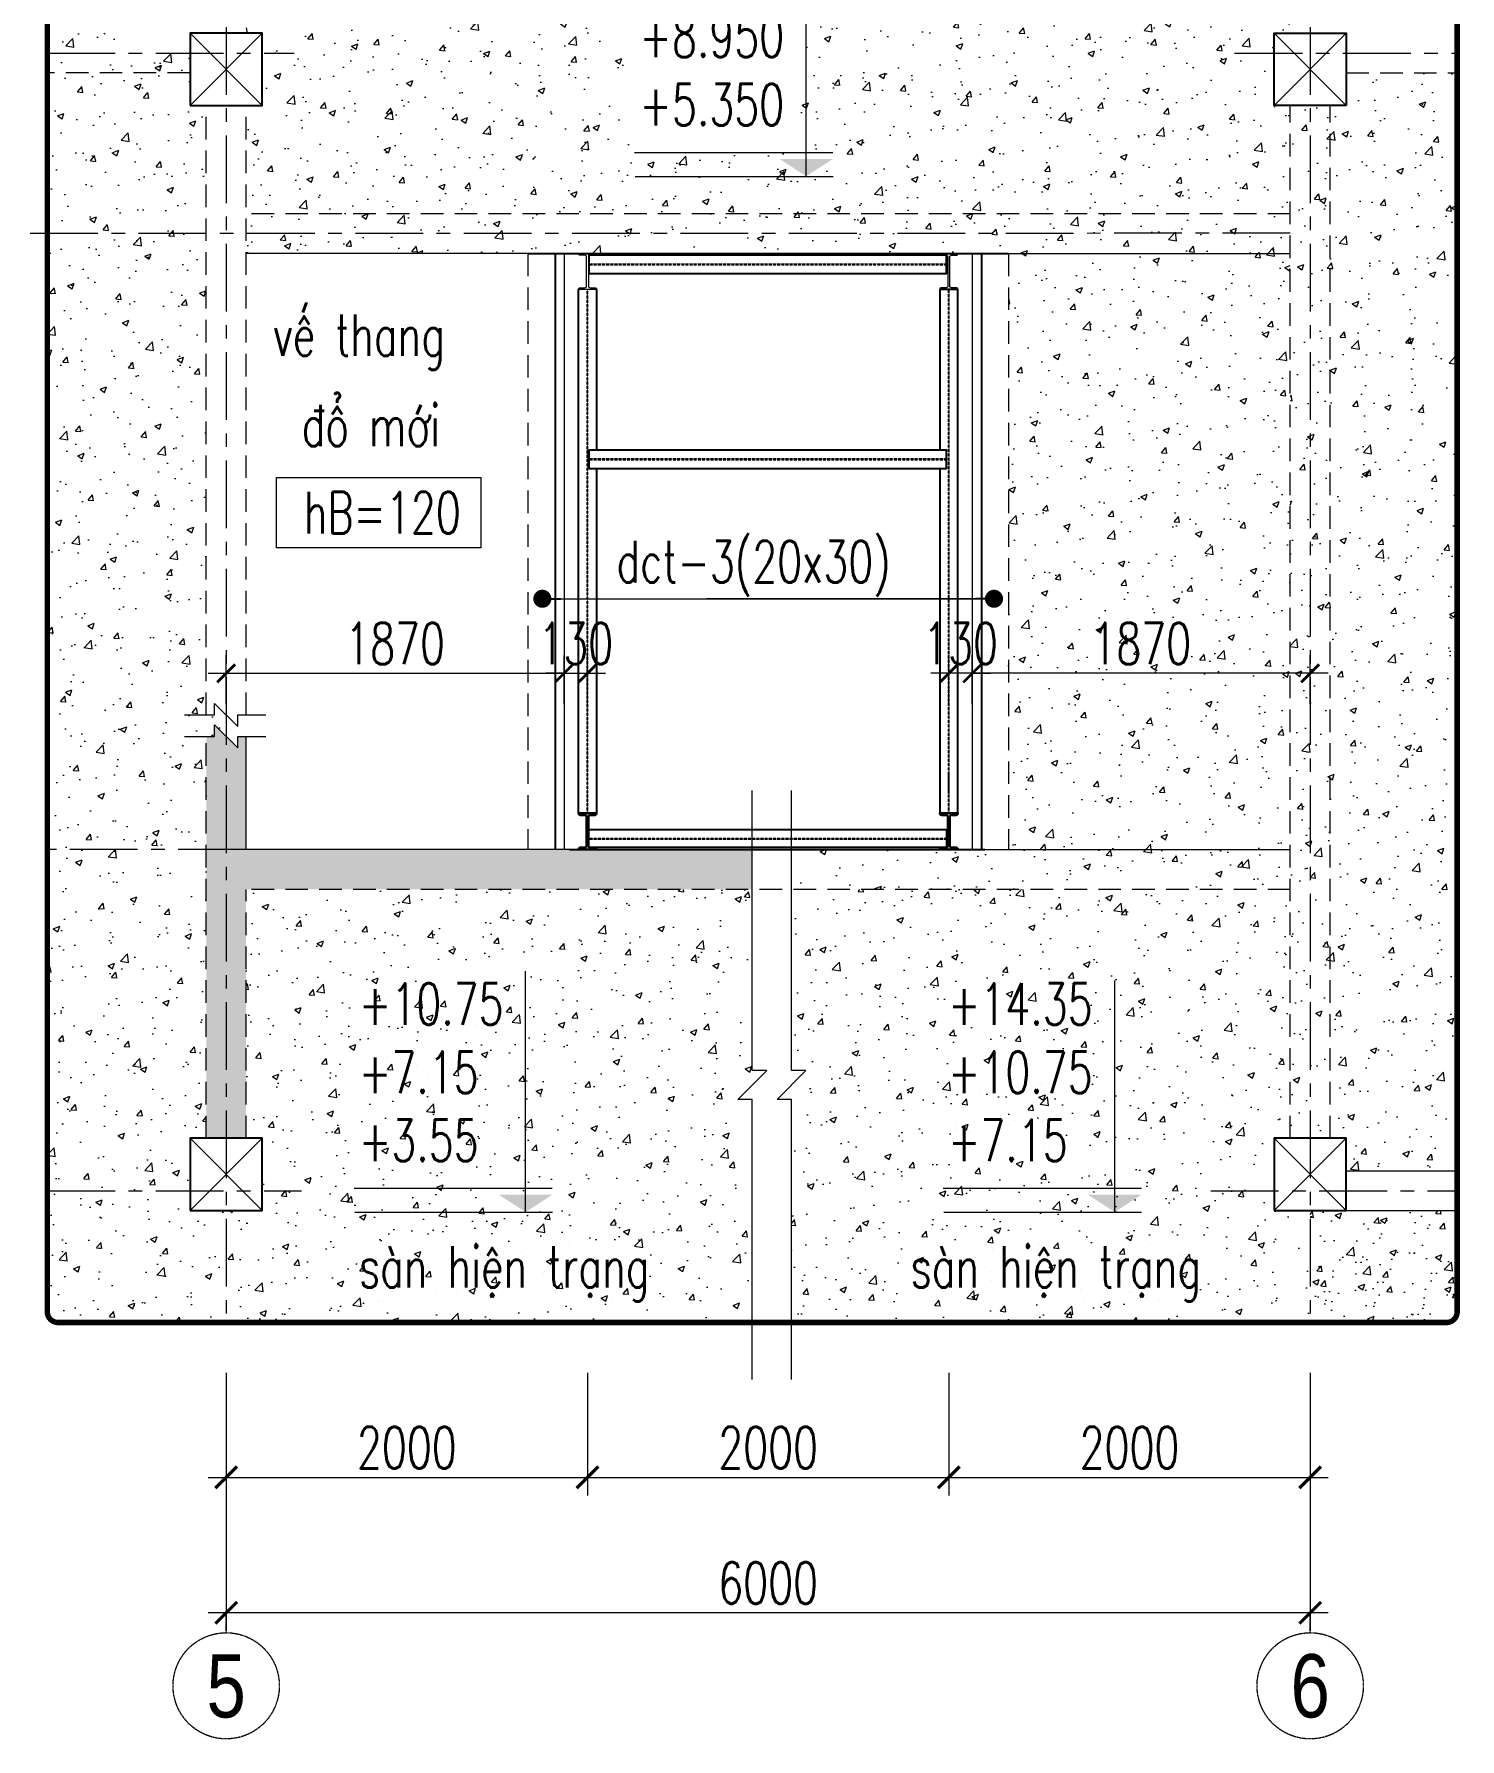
# Model space of a CAD drawing. Header units: millimetres. Extents: x 61738 to 439738, y 60858 to 151243.
# Drawn here: x 192049 to 199940, y 99400 to 108841 of the extents above; entities that cross this region are included whole.
import ezdxf
from ezdxf.enums import TextEntityAlignment as Align

# ---------------------------------------------------------------- set-up
doc = ezdxf.new("R2010")
doc.units = ezdxf.units.MM
for name, pattern in [('CENTER', [2, 1.25, -0.25, 0.25, -0.25]), ('HIDDEN', [0.375, 0.25, -0.125]), ('HIDDEN2', [0.1875, 0.125, -0.0625])]:
    doc.linetypes.add(name, pattern=pattern)
for name, color, linetype, lineweight in [('10-TEXT', 4, 'Continuous', 15), ('3-THAY', 7, 'Continuous', 18), ('5-DUT', 2, 'HIDDEN', 15), ('6-TRUC', 8, 'CENTER', 9), ('7-HATCH', 8, 'Continuous', 13), ('8-DIM', 8, 'Continuous', 15), ('9-SO HIEU', 8, 'Continuous', 15), ('DUONG KHUAT', 4, 'HIDDEN2', 15), ('Duong lien', 7, 'Continuous', 30), ('TEXT', 7, 'Continuous', 25), ('VL', 250, 'Continuous', 9)]:
    doc.layers.add(name, color=color, linetype=linetype, lineweight=lineweight)
for name, color, linetype in [('COT', 2, 'Continuous'), ('KICHTHUOC', 8, 'Continuous'), ('NETTHAY', 9, 'Continuous')]:
    doc.layers.add(name, color=color, linetype=linetype)
doc.styles.add('A3 - Text 2.3', font='Vnsimli.shx', dxfattribs={"width": 0.7, "height": 230})
doc.styles.add('A3 - Text 3.5', font='VnArialH.TTF', dxfattribs={"width": 0.8, "height": 350})
doc.styles.add('A3-Text 2.3', font='vnsimli.shx', dxfattribs={"width": 0.7, "height": 230, "bigfont": 'vn.shx'})
doc.dimstyles.new('A3-1-100', dxfattribs={"dimtxt": 200, "dimasz": 120, "dimexe": 100, "dimexo": 0, "dimgap": 50, "dimtad": 1, "dimdec": 0, "dimdsep": 49, "dimtxsty": 'A3-Text 2.3', "dimblk": 'ARCHTICK', "dimcen": 10, "dimdle": 100, "dimclrd": 8, "dimclre": 8, "dimclrt": 2, "dimadec": 0, "dimazin": 2, "dimtfac": 1, "dimtdec": 0, "dimtix": 1, "dimtmove": 1, "dimatfit": 3, "dimldrblk": 'DOT', "dimfxl": 1, "dimtolj": 1, "dimtzin": 0, "dimlwd": -1, "dimlwe": -1, "dimarcsym": 0})
pattern_1 = [(50, (-44905.26, 51080.63), (364.36934, -31.87817), [38.1, -419.1]), (355, (-44905.26, 51080.63), (-70.48684, 382.1137), [30.48, -335.28117]), (100.45144, (-44874.9, 51077.97), (293.8825, 350.2355), [32.38, -356.1805]), (46.1842, (-44905.26, 51182.23), (542.1581, -84.08466), [57.15, -628.65]), (96.63556, (-44860.1, 51175.2), (474.8083, 494.8522), [48.57, -534.2712]), (351.18415, (-44905.26, 51182.2), (474.8083, 494.8522), [45.7199, -502.9195]), (21, (-44854.46, 51156.83), (303.2288, -204.5304), [38.1, -419.1]), (326, (-44854.46, 51156.83), (123.60406, 368.37593), [30.48, -335.28]), (71.45144, (-44829.2, 51139.78), (426.83284, 163.84554), [32.38, -356.1799]), (37.5, (-44905.26, 51080.63), (6.177207, 169.11008), [0, -331.216, 0, -340.36, 0, -336.55]), (7.5, (-44905.26, 51080.63), (133.63933, 200.36115), [0, -194.056, 0, -323.596, 0, -128.27]), (327.5, (-45018.54, 51080.63), (271.18119, -11.45749), [0, -127, 0, -396.24, 0, -525.78]), (317.5, (-45069.34, 51080.63), (296.25836, 50.85298), [0, -165.1, 0, -263.144, 0, -373.38])]
pattern_2 = [(50, (-55813.63, 49804.15), (364.36934, -31.87817), [38.1, -419.1]), (355, (-55813.63, 49804.15), (-70.48684, 382.1137), [30.48, -335.28117]), (100.45144, (-55783.27, 49801.5), (293.8825, 350.2355), [32.38, -356.1805]), (46.1842, (-55813.63, 49905.75), (542.1581, -84.08466), [57.15, -628.65]), (96.63556, (-55768.45, 49898.74), (474.8083, 494.8522), [48.57, -534.2712]), (351.18415, (-55813.63, 49905.75), (474.8083, 494.8522), [45.7199, -502.9195]), (21, (-55762.83, 49880.35), (303.22878, -204.5304), [38.1, -419.1]), (326, (-55762.83, 49880.35), (123.60406, 368.37593), [30.48, -335.28]), (71.45144, (-55737.57, 49863.3), (426.83284, 163.84554), [32.38, -356.1799]), (37.5, (-55813.63, 49804.15), (6.177207, 169.11008), [0, -331.216, 0, -340.36, 0, -336.55]), (7.5, (-55813.63, 49804.15), (133.63933, 200.36115), [0, -194.056, 0, -323.596, 0, -128.27]), (327.5, (-55926.92, 49804.15), (271.18119, -11.45749), [0, -127, 0, -396.24, 0, -525.78]), (317.5, (-55977.72, 49804.15), (296.25836, 50.85298), [0, -165.1, 0, -263.144, 0, -373.38])]

# ---------------------------------------------------------------- blocks, each defined once
blk = doc.blocks.new('c400')
at = {"layer": 'COT'}
blk.add_lwpolyline([(-200, -200), (200, -200), (200, 200), (-200, 200)], close=True, dxfattribs=at)
at = {"layer": 'VL'}
for p, q in [((-200, 200), (200, -200)), ((-200, -200), (200, 200))]:
    blk.add_line(p, q, dxfattribs=at)
blk = doc.blocks.new('*U806')
at = {"layer": '10-TEXT'}
for p, q in [((17614.6, 449766.8), (17614.6, 451018.2)), ((16706.3, 449893.2), (17755.7, 449893.2)), ((16709.8, 449765.7), (17757.1, 449765.7))]:
    blk.add_line(p, q, dxfattribs=at)
at = {"layer": '10-TEXT', "color": 1}
blk.add_solid([(17755.8, 449858.1), (17614.6, 449766.8), (17473.3, 449858.1)], dxfattribs=at)
blk = doc.blocks.new('*U79')
at = {"layer": '10-TEXT'}
for p, q in [((17614.6, 449766.8), (17614.6, 451042.9)), ((16706.3, 449893.2), (17755.7, 449893.2)), ((16709.8, 449765.7), (17757.1, 449765.7))]:
    blk.add_line(p, q, dxfattribs=at)
at = {"layer": '10-TEXT', "color": 1}
blk.add_solid([(17755.8, 449858.1), (17614.6, 449766.8), (17473.3, 449858.1)], dxfattribs=at)
blk = doc.blocks.new('_ArchTick')
at = {"color": 0, "linetype": 'ByBlock', "const_width": 0.15}
blk.add_lwpolyline([(-0.5, -0.5), (0.5, 0.5)], dxfattribs=at)
blk = doc.blocks.new('*D812')
at = {"layer": '8-DIM', "color": 8, "ltscale": 100, "transparency": 16777216}
for p, q in [((193111.7, 101319.1), (193111.7, 99998.2)), ((199111.7, 101319.1), (199111.7, 99998.2))]:
    blk.add_line(p, q, dxfattribs=at)
at = {"layer": '8-DIM', "color": 8, "linetype": 'ByBlock', "ltscale": 100, "transparency": 16777216}
blk.add_line((199211.7, 100098.2), (193011.7, 100098.2), dxfattribs=at)
at = {"layer": 'Defpoints', "color": 0, "ltscale": 100, "transparency": 16777216}
for p in [(193111.7, 101319.1), (199111.7, 101319.1), (193111.7, 100098.2)]:
    blk.add_point(p, dxfattribs=at)
at = {"layer": '8-DIM', "color": 8, "ltscale": 100, "transparency": 16777216, "xscale": 120, "yscale": 120, "zscale": 120, "rotation": 180}
blk.add_blockref('_ArchTick', (193111.7, 100098.2), dxfattribs=at)
at = {"layer": '8-DIM', "color": 8, "ltscale": 100, "transparency": 16777216, "xscale": 120, "yscale": 120, "zscale": 120}
blk.add_blockref('_ArchTick', (199111.7, 100098.2), dxfattribs=at)
at = {"layer": '8-DIM', "color": 2, "ltscale": 100, "transparency": 16777216, "insert": (196111.7, 100263.2), "char_height": 230, "attachment_point": 5, "style": 'A3-Text 2.3'}
blk.add_mtext('\\A1;6000', dxfattribs=at)
blk = doc.blocks.new('_Dot')
at = {"color": 0, "linetype": 'ByBlock', "lineweight": -2}
blk.add_line((-0.5, 0), (-1, 0), dxfattribs=at)
at = {"color": 0, "linetype": 'ByBlock', "const_width": 0.5}
blk.add_lwpolyline([(-0.25, 0, 1), (0.25, 0, 1)], format="xyb", close=True, dxfattribs=at)
blk = doc.blocks.new('*D813')
at = {"layer": '8-DIM', "color": 8, "ltscale": 100, "transparency": 16777216}
for p, q in [((193111.7, 101427.4), (193111.7, 100748.2)), ((195111.7, 101427.4), (195111.7, 100748.2))]:
    blk.add_line(p, q, dxfattribs=at)
at = {"layer": '8-DIM', "color": 8, "linetype": 'ByBlock', "ltscale": 100, "transparency": 16777216}
blk.add_line((193011.7, 100848.2), (195211.7, 100848.2), dxfattribs=at)
at = {"layer": 'Defpoints', "color": 0, "ltscale": 100, "transparency": 16777216}
for p in [(193111.7, 101427.4), (195111.7, 101427.4), (195111.7, 100848.2)]:
    blk.add_point(p, dxfattribs=at)
at = {"layer": '8-DIM', "color": 8, "ltscale": 100, "transparency": 16777216, "xscale": 120, "yscale": 120, "zscale": 120, "rotation": 180}
blk.add_blockref('_ArchTick', (193111.7, 100848.2), dxfattribs=at)
at = {"layer": '8-DIM', "color": 8, "ltscale": 100, "transparency": 16777216, "xscale": 120, "yscale": 120, "zscale": 120}
blk.add_blockref('_ArchTick', (195111.7, 100848.2), dxfattribs=at)
at = {"layer": '8-DIM', "color": 2, "ltscale": 100, "transparency": 16777216, "insert": (194111.7, 101013.2), "char_height": 230, "attachment_point": 5, "style": 'A3-Text 2.3'}
blk.add_mtext('\\A1;2000', dxfattribs=at)
blk = doc.blocks.new('*D814')
at = {"layer": '8-DIM', "color": 8, "ltscale": 100, "transparency": 16777216}
for p, q in [((195111.7, 101427.4), (195111.7, 100748.2)), ((197111.6, 101427.4), (197111.6, 100748.2))]:
    blk.add_line(p, q, dxfattribs=at)
at = {"layer": '8-DIM', "color": 8, "linetype": 'ByBlock', "ltscale": 100, "transparency": 16777216}
blk.add_line((195011.7, 100848.2), (197211.6, 100848.2), dxfattribs=at)
at = {"layer": 'Defpoints', "color": 0, "ltscale": 100, "transparency": 16777216}
for p in [(195111.7, 101427.4), (197111.6, 101427.4), (197111.6, 100848.2)]:
    blk.add_point(p, dxfattribs=at)
at = {"layer": '8-DIM', "color": 8, "ltscale": 100, "transparency": 16777216, "xscale": 120, "yscale": 120, "zscale": 120, "rotation": 180}
blk.add_blockref('_ArchTick', (195111.7, 100848.2), dxfattribs=at)
at = {"layer": '8-DIM', "color": 8, "ltscale": 100, "transparency": 16777216, "xscale": 120, "yscale": 120, "zscale": 120}
blk.add_blockref('_ArchTick', (197111.6, 100848.2), dxfattribs=at)
at = {"layer": '8-DIM', "color": 2, "ltscale": 100, "transparency": 16777216, "insert": (196111.6, 101013.2), "char_height": 230, "attachment_point": 5, "style": 'A3-Text 2.3'}
blk.add_mtext('\\A1;2000', dxfattribs=at)
blk = doc.blocks.new('*D815')
at = {"layer": '8-DIM', "color": 8, "ltscale": 100, "transparency": 16777216}
for p, q in [((197111.6, 101427.4), (197111.6, 100748.2)), ((199111.7, 101427.4), (199111.7, 100748.2))]:
    blk.add_line(p, q, dxfattribs=at)
at = {"layer": '8-DIM', "color": 8, "linetype": 'ByBlock', "ltscale": 100, "transparency": 16777216}
blk.add_line((197011.6, 100848.2), (199211.7, 100848.2), dxfattribs=at)
at = {"layer": 'Defpoints', "color": 0, "ltscale": 100, "transparency": 16777216}
for p in [(197111.6, 101427.4), (199111.7, 101427.4), (199111.7, 100848.2)]:
    blk.add_point(p, dxfattribs=at)
at = {"layer": '8-DIM', "color": 8, "ltscale": 100, "transparency": 16777216, "xscale": 120, "yscale": 120, "zscale": 120, "rotation": 180}
blk.add_blockref('_ArchTick', (197111.6, 100848.2), dxfattribs=at)
at = {"layer": '8-DIM', "color": 8, "ltscale": 100, "transparency": 16777216, "xscale": 120, "yscale": 120, "zscale": 120}
blk.add_blockref('_ArchTick', (199111.7, 100848.2), dxfattribs=at)
at = {"layer": '8-DIM', "color": 2, "ltscale": 100, "transparency": 16777216, "insert": (198111.6, 101013.2), "char_height": 230, "attachment_point": 5, "style": 'A3-Text 2.3'}
blk.add_mtext('\\A1;2000', dxfattribs=at)
blk = doc.blocks.new('Truc X')
at = {"layer": '6-TRUC', "color": 2}
blk.add_line((0, 0), (0, 150), dxfattribs=at)
blk.add_circle((0, -400), 400, dxfattribs=at)
at = {"layer": '6-TRUC', "color": 2, "style": 'A3 - Text 3.5', "width": 0.8}
blk.add_attdef('1', text='', height=500, dxfattribs=at).set_placement((-13, -400), align=Align.MIDDLE_CENTER)
blk = doc.blocks.new('*U80')
at = {"layer": '10-TEXT'}
for p, q in [((17614.6, 449766.8), (17614.6, 450993.2)), ((16706.3, 449893.2), (17755.7, 449893.2)), ((16709.8, 449765.7), (17757.1, 449765.7))]:
    blk.add_line(p, q, dxfattribs=at)
at = {"layer": '10-TEXT', "color": 1}
blk.add_solid([(17755.8, 449858.1), (17614.6, 449766.8), (17473.3, 449858.1)], dxfattribs=at)
blk = doc.blocks.new('*D807')
at = {"layer": '8-DIM', "color": 8, "ltscale": 500, "transparency": 16777216}
for p, q in [((194981.7, 105129.6), (194981.7, 105401)), ((195111.7, 105129.6), (195111.7, 105401))]:
    blk.add_line(p, q, dxfattribs=at)
at = {"layer": '8-DIM', "color": 8, "linetype": 'ByBlock', "ltscale": 500, "transparency": 16777216}
for p, q in [((194981.7, 105301), (194881.7, 105301)), ((194981.7, 105301), (195111.7, 105301)), ((195111.7, 105301), (195211.7, 105301))]:
    blk.add_line(p, q, dxfattribs=at)
at = {"layer": 'Defpoints', "color": 0, "ltscale": 500, "transparency": 16777216}
for p in [(195111.7, 105301), (194981.7, 105129.6), (195111.7, 105129.6)]:
    blk.add_point(p, dxfattribs=at)
at = {"layer": '8-DIM', "color": 8, "ltscale": 500, "transparency": 16777216, "xscale": 100, "yscale": 100, "zscale": 100}
blk.add_blockref('_ArchTick', (194981.7, 105301), dxfattribs=at)
at = {"layer": '8-DIM', "color": 8, "ltscale": 500, "transparency": 16777216, "xscale": 100, "yscale": 100, "zscale": 100, "rotation": 180}
blk.add_blockref('_ArchTick', (195111.7, 105301), dxfattribs=at)
at = {"layer": '8-DIM', "color": 2, "ltscale": 500, "transparency": 16777216, "insert": (195046.7, 105466), "char_height": 230, "attachment_point": 5, "style": 'A3-Text 2.3'}
blk.add_mtext('\\A1;130', dxfattribs=at)
blk = doc.blocks.new('*D808')
at = {"layer": '8-DIM', "color": 8, "ltscale": 500, "transparency": 16777216}
for p, q in [((193111.7, 105129.6), (193111.7, 105401)), ((194981.7, 105140), (194981.7, 105401))]:
    blk.add_line(p, q, dxfattribs=at)
at = {"layer": '8-DIM', "color": 8, "linetype": 'ByBlock', "ltscale": 500, "transparency": 16777216}
blk.add_line((193011.7, 105301), (195081.7, 105301), dxfattribs=at)
at = {"layer": 'Defpoints', "color": 0, "ltscale": 500, "transparency": 16777216}
for p in [(194981.7, 105301), (193111.7, 105129.6), (194981.7, 105140)]:
    blk.add_point(p, dxfattribs=at)
at = {"layer": '8-DIM', "color": 8, "ltscale": 500, "transparency": 16777216, "xscale": 100, "yscale": 100, "zscale": 100, "rotation": 180}
blk.add_blockref('_ArchTick', (193111.7, 105301), dxfattribs=at)
at = {"layer": '8-DIM', "color": 8, "ltscale": 500, "transparency": 16777216, "xscale": 100, "yscale": 100, "zscale": 100}
blk.add_blockref('_ArchTick', (194981.7, 105301), dxfattribs=at)
at = {"layer": '8-DIM', "color": 2, "ltscale": 500, "transparency": 16777216, "insert": (194046.7, 105466), "char_height": 230, "attachment_point": 5, "style": 'A3-Text 2.3'}
blk.add_mtext('\\A1;1870', dxfattribs=at)
blk = doc.blocks.new('*D818')
at = {"layer": '8-DIM', "color": 8, "ltscale": 500, "transparency": 16777216}
for p, q in [((197111.6, 105129.6), (197111.6, 105401)), ((197241.6, 105129.6), (197241.6, 105401))]:
    blk.add_line(p, q, dxfattribs=at)
at = {"layer": '8-DIM', "color": 8, "linetype": 'ByBlock', "ltscale": 500, "transparency": 16777216}
for p, q in [((197111.6, 105301), (197011.6, 105301)), ((197241.6, 105301), (197111.6, 105301)), ((197241.6, 105301), (197341.6, 105301))]:
    blk.add_line(p, q, dxfattribs=at)
at = {"layer": 'Defpoints', "color": 0, "ltscale": 500, "transparency": 16777216}
for p in [(197111.6, 105301), (197111.6, 105129.6), (197241.6, 105129.6)]:
    blk.add_point(p, dxfattribs=at)
at = {"layer": '8-DIM', "color": 8, "ltscale": 500, "transparency": 16777216, "xscale": 100, "yscale": 100, "zscale": 100}
for p, rotation in [((197111.6, 105301), 0.0002643778664102327), ((197241.6, 105301), 180.0002643778664)]:
    blk.add_blockref('_ArchTick', p, dxfattribs=dict(at, rotation=rotation))
at = {"layer": '8-DIM', "color": 2, "ltscale": 500, "transparency": 16777216, "insert": (197176.6, 105466), "char_height": 230, "attachment_point": 5, "rotation": 0.00026, "style": 'A3-Text 2.3'}
blk.add_mtext('\\A1;130', dxfattribs=at)
blk = doc.blocks.new('*D819')
at = {"layer": '8-DIM', "color": 8, "ltscale": 500, "transparency": 16777216}
for p, q in [((197241.6, 105129.6), (197241.6, 105401)), ((199111.6, 105129.6), (199111.6, 105401))]:
    blk.add_line(p, q, dxfattribs=at)
at = {"layer": '8-DIM', "color": 8, "linetype": 'ByBlock', "ltscale": 500, "transparency": 16777216}
blk.add_line((199211.6, 105301), (197141.6, 105301), dxfattribs=at)
at = {"layer": 'Defpoints', "color": 0, "ltscale": 500, "transparency": 16777216}
for p in [(197241.6, 105301), (197241.6, 105129.6), (199111.6, 105129.6)]:
    blk.add_point(p, dxfattribs=at)
at = {"layer": '8-DIM', "color": 8, "ltscale": 500, "transparency": 16777216, "xscale": 100, "yscale": 100, "zscale": 100}
for p, rotation in [((197241.6, 105301), 180.0002643778664), ((199111.6, 105301), 0.0002643778663991014)]:
    blk.add_blockref('_ArchTick', p, dxfattribs=dict(at, rotation=rotation))
at = {"layer": '8-DIM', "color": 2, "ltscale": 500, "transparency": 16777216, "insert": (198176.6, 105466), "char_height": 230, "attachment_point": 5, "rotation": 0.00026, "style": 'A3-Text 2.3'}
blk.add_mtext('\\A1;1870', dxfattribs=at)

msp = doc.modelspace()

# ---------------------------------------------------------------- hatches: boundary and pattern name
at = {"layer": '7-HATCH', "ltscale": 500}
h = msp.add_hatch(dxfattribs=at)
h.set_pattern_fill('AR-CONC', color=256, scale=2)
h.set_pattern_definition(pattern_2)
h.paths.add_polyline_path([(199001.7, 109469.2), (198668.7, 109825.9), (197221.6, 109825.9), (197221.6, 109824.4), (197001.6, 109824.4), (195221.7, 109825.2), (195221.7, 109824.4), (195001.7, 109824.4), (193554.6, 109825.9), (193221.7, 109469.2), (193221.7, 108845.9), (193311.7, 108845.9), (193311.7, 108445.9), (193221.7, 108445.9), (193221.7, 107845.9), (195001.7, 107845.9), (195001.7, 107846), (195221.7, 107846), (197001.6, 107846), (197001.6, 107846), (197221.6, 107846), (199001.7, 107845.9), (199001.7, 108445.9), (198911.7, 108445.9), (198911.7, 108845.9), (199001.7, 108845.9)])
h.paths.add_polyline_path([(199001.7, 107625.9), (197441.7, 107625.9), (197441.7, 104325.9), (199001.7, 104325.9)])
h.paths.add_polyline_path([(195342.1, 108186.2), (196269.8, 108186.2), (196269.8, 109452.2), (195342.1, 109452.2)], flags=16)
h = msp.add_hatch(dxfattribs=at)
h.set_pattern_fill('AR-CONC', color=256, scale=2)
h.set_pattern_definition(pattern_2)
h.paths.add_polyline_path([(193221.7, 104103.9), (196023.3, 104103.9), (196023.3, 104325.9), (195011.6, 104325.9), (194781.7, 104325.9), (193221.7, 104325.9), (193221.7, 104951.8), (193175.7, 104951.8), (193175.7, 104887.8), (193047.7, 105015.8), (193047.7, 104951.8), (193001.7, 104951.8), (193001.7, 102725.9), (193221.7, 102725.9)])
h.paths.add_polyline_path([(193620.8, 105293.5), (194272.5, 105293.5), (194272.5, 105638.5), (193620.8, 105638.5)], flags=9)
h.paths.add_polyline_path([(194682.2, 105293.5), (195211.2, 105293.5), (195211.2, 105638.5), (194682.2, 105638.5)], flags=9)
h.paths.add_polyline_path([(197049.6, 103297.1), (197977.3, 103297.1), (197977.3, 103642.1), (197049.6, 103642.1)], flags=9)
h.paths.add_polyline_path([(197049.6, 102919.4), (197977.3, 102919.4), (197977.3, 103264.4), (197049.6, 103264.4)], flags=9)
h.paths.add_polyline_path([(197049.6, 102541.8), (197824, 102541.8), (197824, 102886.8), (197049.6, 102886.8)], flags=9)
h.paths.add_polyline_path([(193789, 103297.1), (194716.7, 103297.1), (194716.7, 103642.1), (193789, 103642.1)], flags=25)
h.paths.add_polyline_path([(193789, 102919.4), (194563.3, 102919.4), (194563.3, 103264.4), (193789, 103264.4)], flags=25)
h.paths.add_polyline_path([(195342.1, 109410.9), (196269.8, 109410.9), (196269.8, 109755.9), (195342.1, 109755.9)], flags=9)
h.paths.add_polyline_path([(195342.1, 109033.3), (196300.4, 109033.3), (196300.4, 109378.3), (195342.1, 109378.3)], flags=9)
h.paths.add_polyline_path([(195342.1, 108655.7), (196300.4, 108655.7), (196300.4, 109000.7), (195342.1, 109000.7)], flags=9)
h.paths.add_polyline_path([(196787.6, 101710.5), (199089.8, 101710.5), (199089.8, 102384), (196787.6, 102384)], flags=9)
h.paths.add_polyline_path([(193447.2, 105900), (194475.6, 105900), (194475.6, 106466.8), (193447.2, 106466.8)], flags=9)
h.paths.add_polyline_path([(193261.5, 106531.6), (194651.4, 106531.6), (194651.4, 107090.1), (193261.5, 107090.1)], flags=9)
h.paths.add_polyline_path([(193734.2, 101710.5), (196036.4, 101710.5), (196036.4, 102384), (193734.2, 102384)], flags=9)
h.paths.add_polyline_path([(193789, 102541.8), (194594, 102541.8), (194594, 102886.8), (193789, 102886.8)], flags=9)
h.paths.add_polyline_path([(195342.1, 108278.1), (196269.8, 108278.1), (196269.8, 108623.1), (195342.1, 108623.1)], flags=9)
at = {"layer": '7-HATCH', "ltscale": 100}
h = msp.add_hatch(dxfattribs=at)
h.set_pattern_fill('AR-CONC', color=256, scale=2)
h.set_pattern_definition(pattern_1)
h.paths.add_polyline_path([(192121.4, 108845.9), (192121.4, 108625.9), (192911.7, 108625.9), (192911.7, 108845.9)])
h = msp.add_hatch(dxfattribs=at)
h.set_pattern_fill('AR-CONC', color=256, scale=2)
h.set_pattern_definition(pattern_1)
h.paths.add_polyline_path([(195342.1, 108438), (196269.8, 108438), (196269.8, 108783), (195342.1, 108783)], flags=9)
edge = h.paths.add_edge_path()
edge.add_line((195151.7, 107616), (197071.6, 107616))
edge.add_arc((197071.6, 107626), 10, 180.41479, 270, ccw=False)
edge.add_line((197061.6, 107625.9), (195161.7, 107625.9))
edge.add_arc((195151.7, 107626), 10, 270, 359.58521, ccw=False)
at = {"layer": '7-HATCH', "ltscale": 300}
h = msp.add_hatch(dxfattribs=at)
h.set_pattern_fill('AR-CONC', color=256, scale=2)
h.set_pattern_definition([(50, (-95642.14, 40852.25), (364.36934, -31.87817), [38.1, -419.1]), (355, (-95642.14, 40852.25), (-70.48684, 382.1137), [30.48, -335.28117]), (100.45144, (-95611.78, 40849.6), (293.8825, 350.2355), [32.38, -356.1805]), (46.1842, (-95642.14, 40953.85), (542.1581, -84.08466), [57.15, -628.65]), (96.63556, (-95596.96, 40946.84), (474.8083, 494.85225), [48.57, -534.2712]), (351.18415, (-95642.14, 40953.85), (474.8083, 494.8522), [45.7199, -502.9195]), (21, (-95591.34, 40928.45), (303.22878, -204.5304), [38.1, -419.1]), (326, (-95591.34, 40928.45), (123.60406, 368.37593), [30.48, -335.28]), (71.45144, (-95566.08, 40911.4), (426.83284, 163.84554), [32.38, -356.17988]), (37.5, (-95642.14, 40852.25), (6.177207, 169.11008), [0, -331.216, 0, -340.36, 0, -336.55]), (7.5, (-95642.14, 40852.25), (133.63933, 200.36115), [0, -194.056, 0, -323.596, 0, -128.27]), (327.5, (-95755.43, 40852.25), (271.18119, -11.45749), [0, -127, 0, -396.24, 0, -525.78]), (317.5, (-95806.23, 40852.25), (296.25836, 50.85298), [0, -165.1, 0, -263.144, 0, -373.38])])
h.paths.add_polyline_path([(193001.7, 107736.2), (192121.4, 107736), (192121.4, 104325.9), (193001.7, 104325.9), (193001.7, 104951.8), (193047.7, 104951.8), (193047.7, 105015.8), (193111.7, 104951.8), (193111.7, 105070.5), (193047.7, 105134.5), (193047.7, 105070.5), (193001.7, 105070.5)])
h.paths.add_polyline_path([(193001.7, 108445.9), (192911.7, 108445.9), (192911.7, 108625.9), (192121.4, 108625.9), (192121.4, 107736), (193001.7, 107736.2)])
h.paths.add_polyline_path([(193001.7, 104325.9), (192121.4, 104325.9), (192121.4, 102435.9), (192911.7, 102435.9), (192911.7, 102725.9), (193001.7, 102725.9)])
h.paths.add_polyline_path([(193111.7, 102325.9), (192911.7, 102325.9), (192911.7, 102435.9), (192121.4, 102435.9), (192121.4, 101765.8, 0.414214), (192181.4, 101705.8), (193111.7, 101705.8)])
h.paths.add_polyline_path([(196023.3, 104103.9), (193221.7, 104103.9), (193221.7, 102725.9), (193311.7, 102725.9), (193311.7, 102325.9), (193111.7, 102325.9), (193111.7, 101705.8), (196023.3, 101705.8), (196023.3, 102940.9), (195943.3, 102940.9), (196103.3, 103100.9), (196023.3, 103100.9)])
h.paths.add_polyline_path([(193789, 103297.1), (194716.7, 103297.1), (194716.7, 103642.1), (193789, 103642.1)], flags=24)
h.paths.add_polyline_path([(193789, 102919.4), (194563.3, 102919.4), (194563.3, 103264.4), (193789, 103264.4)], flags=24)
h.paths.add_polyline_path([(193734.2, 101710.5), (196036.4, 101710.5), (196036.4, 102384), (193734.2, 102384)], flags=24)
h.paths.add_polyline_path([(193789, 102541.8), (194594, 102541.8), (194594, 102886.8), (193789, 102886.8)], flags=24)
at = {"layer": '7-HATCH', "ltscale": 100}
h = msp.add_hatch(dxfattribs=at)
h.set_pattern_fill('AR-CONC', color=256, scale=2)
h.set_pattern_definition(pattern_1)
h.paths.add_polyline_path([(199925.3, 108625.9), (199311.7, 108625.9), (199311.7, 108445.9), (199221.7, 108445.9), (199221.7, 102725.9), (199311.7, 102725.9), (199311.7, 102545.9), (199925.3, 102545.9)])
h.paths.add_polyline_path([(199311.7, 102325.9), (199111.7, 102325.9), (199111.7, 101705.8), (199865.3, 101705.8, 0.414214), (199925.3, 101765.8), (199925.3, 102325.9)])
h = msp.add_hatch(dxfattribs=at)
h.set_pattern_fill('AR-CONC', color=256, scale=2)
h.set_pattern_definition(pattern_1)
h.paths.add_polyline_path([(199221.7, 108445.9), (199001.7, 108445.9), (199001.7, 102725.9), (199221.7, 102725.9)])
at = {"layer": '7-HATCH', "ltscale": 500}
h = msp.add_hatch(dxfattribs=at)
h.set_pattern_fill('AR-CONC', color=256, scale=2)
h.set_pattern_definition(pattern_2)
h.paths.add_polyline_path([(199001.7, 107845.9), (193221.7, 107845.9), (193221.7, 107625.9), (194781.7, 107625.9), (197441.7, 107625.9), (199001.7, 107625.9)])
h = msp.add_hatch(dxfattribs=at)
h.set_pattern_fill('AR-CONC', color=256, scale=2)
h.set_pattern_definition(pattern_2)
h.paths.add_polyline_path([(199001.7, 104325.9), (197441.7, 104325.9), (197211.6, 104325.9), (196240.6, 104325.9), (196240.6, 104103.9), (199001.7, 104103.9)])
h = msp.add_hatch(dxfattribs=at)
h.set_pattern_fill('AR-CONC', color=256, scale=2)
h.set_pattern_definition([(50, (-149713.48, 49804.15), (364.36934, -31.87817), [38.1, -419.1]), (355, (-149713.5, 49804.15), (-70.48684, 382.1137), [30.48, -335.28117]), (100.45144, (-149683.12, 49801.5), (293.8825, 350.2355), [32.38, -356.1805]), (46.1842, (-149713.5, 49905.75), (542.1581, -84.08466), [57.15, -628.65]), (96.63556, (-149668.3, 49898.74), (474.8083, 494.85225), [48.57005, -534.2712]), (351.18415, (-149713.5, 49905.75), (474.8083, 494.85225), [45.7199, -502.9195]), (21, (-149662.68, 49880.35), (303.22878, -204.5304), [38.1, -419.1]), (326, (-149662.7, 49880.35), (123.60406, 368.37593), [30.48, -335.28]), (71.45144, (-149637.4, 49863.3), (426.83284, 163.84554), [32.38, -356.17988]), (37.5, (-149713.48, 49804.15), (6.177207, 169.11008), [0, -331.216, 0, -340.36, 0, -336.55]), (7.5, (-149713.48, 49804.15), (133.639325, 200.36115), [0, -194.056, 0, -323.596, 0, -128.27]), (327.5, (-149826.77, 49804.15), (271.18119, -11.45749), [0, -127, 0, -396.24, 0, -525.78]), (317.5, (-149877.57, 49804.15), (296.25836, 50.85298), [0, -165.1, 0, -263.144, 0, -373.38])])
h.paths.add_polyline_path([(199001.7, 104103.9), (196240.6, 104103.9), (196240.6, 103100.9), (196320.6, 103100.9), (196160.6, 102940.9), (196240.6, 102940.9), (196240.6, 101705.8), (199865.3, 101705.8, 0.414214), (199925.3, 101765.8), (199925.3, 102325.9), (199311.7, 102325.9), (198911.7, 102325.9), (198911.7, 102725.9), (199001.7, 102725.9)])
h.paths.add_polyline_path([(197049.6, 103297.1), (197977.3, 103297.1), (197977.3, 103642.1), (197049.6, 103642.1)], flags=24)
h.paths.add_polyline_path([(197049.6, 102919.4), (197977.3, 102919.4), (197977.3, 103264.4), (197049.6, 103264.4)], flags=24)
h.paths.add_polyline_path([(197049.6, 102541.8), (197824, 102541.8), (197824, 102886.8), (197049.6, 102886.8)], flags=24)
h.paths.add_polyline_path([(196787.6, 101710.5), (199089.8, 101710.5), (199089.8, 102384), (196787.6, 102384)], flags=24)

# ---------------------------------------------------------------- linework, layer by layer
for p, q in [((195119.2, 107516), (197098.7, 107516)), ((195061.7, 104525.9), (195061.7, 107426)), ((195161.7, 107426), (195161.7, 107383)), ((197061.7, 107426), (197061.7, 106535.9)), ((197161.7, 104525.9), (197161.7, 107426)), ((195161.7, 107317.8), (195161.7, 106535.9)), ((195119.2, 106435.9), (197098.7, 106435.9)), ((195161.7, 106435.9), (195161.7, 104525.9)), ((195161.7, 106435.9), (197061.7, 106435.9)), ((197061.7, 106435.9), (197061.7, 104636.4)), ((197061.7, 104751.6), (197061.7, 104525.9)), ((195161.7, 104569.5), (195161.7, 104525.9)), ((195119.2, 104435.9), (195211.7, 104435.9)), ((195119.2, 104435.9), (197098.7, 104435.9))]:
    msp.add_line(p, q)
at = {"layer": '10-TEXT'}
msp.add_lwpolyline([(193390.7, 106385.9), (194520.7, 106385.9), (194520.7, 105995.9), (193390.7, 105995.9)], close=True, dxfattribs=at)
at = {"layer": '3-THAY', "ltscale": 400}
msp.add_line((197291.6, 104325.9), (197291.6, 107625.9), dxfattribs=at)
at = {"layer": '3-THAY', "ltscale": 100}
msp.add_line((193221.7, 104325.9), (193221.7, 104951.8), dxfattribs=at)
at = {"layer": '3-THAY'}
for p, q in [((192911.7, 102325.9), (192911.7, 102545.9)), ((199311.7, 102545.9), (199925.3, 102545.9)), ((199311.7, 102325.9), (199925.3, 102325.9))]:
    msp.add_line(p, q, dxfattribs=at)
at = {"layer": '3-THAY', "ltscale": 100}
for points in [[(194781.7, 107625.9), (193221.7, 107625.9)], [(197441.7, 107625.9), (199001.7, 107625.9)], [(195011.6, 104325.9), (193221.7, 104325.9)], [(197291.6, 104325.9), (199001.7, 104325.9)]]:
    msp.add_lwpolyline(points, dxfattribs=at)
at = {"layer": '3-THAY', "ltscale": 400}
for points in [[(194981.7, 107625.9), (194981.7, 104325.9)], [(197241.6, 107625.9), (197241.6, 104325.9)]]:
    msp.add_lwpolyline(points, dxfattribs=at)
at = {"layer": '3-THAY'}
for points in [[(195061.7, 107626), (195161.7, 107626), (195161.7, 107626, -0.414214), (195151.7, 107616), (195126.7, 107616, 0.414214), (195116.7, 107606), (195116.7, 107446, 0.414214), (195126.7, 107436), (195151.7, 107436, -0.414214), (195161.7, 107426), (195161.7, 107426), (195061.7, 107426), (195061.7, 107426, -0.414214), (195071.7, 107436), (195096.7, 107436, 0.414214), (195106.7, 107446), (195106.7, 107606, 0.414214), (195096.7, 107616), (195071.7, 107616, -0.414214), (195061.7, 107626)], [(197161.6, 107626), (197061.6, 107626), (197061.6, 107626, 0.414214), (197071.6, 107616), (197096.6, 107616, -0.414214), (197106.6, 107606), (197106.6, 107446, -0.414214), (197096.6, 107436), (197071.6, 107436, 0.414214), (197061.6, 107426), (197061.6, 107426), (197161.6, 107426), (197161.6, 107426, 0.414214), (197151.6, 107436), (197126.6, 107436, -0.414214), (197116.6, 107446), (197116.6, 107606, -0.414214), (197126.6, 107616), (197151.6, 107616, 0.414214), (197161.6, 107626)], [(195061.7, 104325.9), (195161.7, 104325.9), (195161.7, 104325.9, 0.414214), (195151.7, 104335.9), (195126.7, 104335.9, -0.414214), (195116.7, 104345.9), (195116.7, 104505.9, -0.414214), (195126.7, 104515.9), (195151.7, 104515.9, 0.414214), (195161.7, 104525.9), (195161.7, 104525.9), (195061.7, 104525.9), (195061.7, 104525.9, 0.414214), (195071.7, 104515.9), (195096.7, 104515.9, -0.414214), (195106.7, 104505.9), (195106.7, 104345.9, -0.414214), (195096.7, 104335.9), (195071.7, 104335.9, 0.414214), (195061.7, 104325.9)], [(197161.6, 104325.9), (197061.6, 104325.9), (197061.6, 104325.9, -0.414214), (197071.6, 104335.9), (197096.6, 104335.9, 0.414214), (197106.6, 104345.9), (197106.6, 104505.9, 0.414214), (197096.6, 104515.9), (197071.6, 104515.9, -0.414214), (197061.6, 104525.9), (197061.6, 104525.9), (197161.6, 104525.9), (197161.6, 104525.9, -0.414214), (197151.6, 104515.9), (197126.6, 104515.9, 0.414214), (197116.6, 104505.9), (197116.6, 104345.9, 0.414214), (197126.6, 104335.9), (197151.6, 104335.9, -0.414214), (197161.6, 104325.9)]]:
    msp.add_lwpolyline(points, format="xyb", close=True, dxfattribs=at)
at = {"layer": '5-DUT', "ltscale": 500}
for p, q in [((192911.7, 108625.9), (192121.4, 108625.9)), ((193001.7, 105070.5), (193001.7, 108445.9)), ((193221.7, 105070.5), (193221.7, 108445.9)), ((199001.7, 102725.9), (199001.7, 108445.9)), ((199221.7, 102725.9), (199221.7, 108445.9)), ((193001.7, 102725.9), (193001.7, 104951.8)), ((193221.7, 102725.9), (193221.7, 104103.9))]:
    msp.add_line(p, q, dxfattribs=at)
at = {"layer": '5-DUT', "ltscale": 500, "const_width": 30}
msp.add_lwpolyline([(192181.4, 110679.9), (199865.3, 110679.9, -0.414214), (199925.3, 110619.9), (199925.3, 101765.8, -0.414214), (199865.3, 101705.8), (192181.4, 101705.8, -0.414214), (192121.4, 101765.8), (192121.4, 110619.9, -0.414214)], format="xyb", close=True, dxfattribs=at)
at = {"layer": '5-DUT', "ltscale": 500}
for points in [[(199311.7, 108625.9), (199925.3, 108625.9)], [(199001.7, 107845.9), (193221.7, 107845.9)], [(194781.7, 107625.9), (194781.7, 104325.9)], [(197441.6, 107625.9), (197441.6, 104325.9)], [(199001.7, 104103.9), (193221.7, 104103.9)]]:
    msp.add_lwpolyline(points, dxfattribs=at)
at = {"layer": '6-TRUC', "ltscale": 300}
for p, q in [((193111.7, 110679.9), (193111.7, 101705.8)), ((199111.7, 110679.9), (199111.7, 101705.8)), ((192121.4, 108735.9), (193488.3, 108735.9)), ((198693.3, 108735.9), (199925.3, 108735.9)), ((192121.4, 102435.9), (193528.9, 102435.9)), ((198561.9, 102435.9), (199925.3, 102435.9))]:
    msp.add_line(p, q, dxfattribs=at)
for points in [[(199001.7, 107737.9), (191988.2, 107735.9)], [(193221.7, 104325.9), (192121.4, 104325.9)]]:
    msp.add_lwpolyline(points, dxfattribs=at)
at = {"layer": '7-HATCH', "ltscale": 500}
for points in [[(192881.2, 105070.5), (193047.7, 105070.5), (193047.7, 105134.5), (193175.7, 105006.5), (193175.7, 105070.5), (193330.4, 105070.5)], [(192881.2, 104951.8), (193047.7, 104951.8), (193047.7, 105015.8), (193175.7, 104887.8), (193175.7, 104951.8), (193330.4, 104951.8)], [(196023.3, 101390.2), (196023.3, 102940.9), (195943.3, 102940.9), (196103.3, 103100.9), (196023.3, 103100.9), (196023.3, 104651.6)], [(196240.6, 101390.2), (196240.6, 102940.9), (196160.6, 102940.9), (196320.6, 103100.9), (196240.6, 103100.9), (196240.6, 104651.6)]]:
    msp.add_lwpolyline(points, dxfattribs=at)
at = {"layer": 'DUONG KHUAT', "linetype": 'HIDDEN'}
for p, q in [((195119.2, 107568.5), (197098.7, 107568.5)), ((195119.2, 107563.5), (197098.7, 107563.5)), ((195109.2, 104525.9), (195109.2, 107426)), ((195114.2, 104525.9), (195114.2, 107426)), ((197109.2, 104636.4), (197109.2, 107426)), ((197114.2, 104636.4), (197114.2, 107426)), ((195119.2, 106483.4), (197098.7, 106483.4)), ((197109.2, 104525.9), (197109.2, 104751.6)), ((197114.2, 104525.9), (197114.2, 104751.6)), ((195119.2, 104388.4), (195261.6, 104388.4)), ((195119.2, 104388.4), (197098.7, 104388.4)), ((195119.2, 104383.4), (195261.6, 104383.4)), ((195119.2, 104383.4), (197098.7, 104383.4))]:
    msp.add_line(p, q, dxfattribs=at)
at = {"layer": 'Duong lien', "color": 164}
for points in [[(195061.7, 104325.9), (195161.7, 104325.9), (195161.7, 104325.9, 0.414214), (195151.7, 104335.9), (195126.7, 104335.9, -0.414214), (195116.7, 104345.9), (195116.7, 104505.9, -0.414214), (195126.7, 104515.9), (195151.7, 104515.9, 0.414214), (195161.7, 104525.9), (195161.7, 104525.9), (195061.7, 104525.9), (195061.7, 104525.9, 0.414214), (195071.7, 104515.9), (195096.7, 104515.9, -0.414214), (195106.7, 104505.9), (195106.7, 104345.9, -0.414214), (195096.7, 104335.9), (195071.7, 104335.9, 0.414214), (195061.7, 104325.9)], [(195061.7, 104325.9), (195161.7, 104325.9), (195161.7, 104325.9, 0.414214), (195151.7, 104335.9), (195126.7, 104335.9, -0.414214), (195116.7, 104345.9), (195116.7, 104505.9, -0.414214), (195126.7, 104515.9), (195151.7, 104515.9, 0.414214), (195161.7, 104525.9), (195161.7, 104525.9), (195061.7, 104525.9), (195061.7, 104525.9, 0.414214), (195071.7, 104515.9), (195096.7, 104515.9, -0.414214), (195106.7, 104505.9), (195106.7, 104345.9, -0.414214), (195096.7, 104335.9), (195071.7, 104335.9, 0.414214), (195061.7, 104325.9)], [(197161.6, 104325.9), (197061.6, 104325.9), (197061.6, 104325.9, -0.414214), (197071.6, 104335.9), (197096.6, 104335.9, 0.414214), (197106.6, 104345.9), (197106.6, 104505.9, 0.414214), (197096.6, 104515.9), (197071.6, 104515.9, -0.414214), (197061.6, 104525.9), (197061.6, 104525.9), (197161.6, 104525.9), (197161.6, 104525.9, -0.414214), (197151.6, 104515.9), (197126.6, 104515.9, 0.414214), (197116.6, 104505.9), (197116.6, 104345.9, 0.414214), (197126.6, 104335.9), (197151.6, 104335.9, -0.414214), (197161.6, 104325.9)]]:
    msp.add_lwpolyline(points, format="xyb", close=True, dxfattribs=at)
at = {"layer": 'NETTHAY'}
for p, q in [((194781.7, 107625.9), (197441.7, 107625.9)), ((194931.7, 107625.9), (194931.7, 104325.9)), ((197291.6, 107625.9), (197291.6, 104325.9)), ((195011.6, 104325.9), (197311.6, 104325.9))]:
    msp.add_line(p, q, dxfattribs=at)
at = {"layer": 'NETTHAY', "linetype": 'HIDDEN'}
msp.add_line((195119.2, 106488.4), (197098.7, 106488.4), dxfattribs=at)
at = {"layer": 'NETTHAY'}
for points in [[(195119.2, 107516), (197098.7, 107516), (197098.7, 107616), (195119.2, 107616)], [(195119.2, 106435.9), (197098.7, 106435.9), (197098.7, 106535.9), (195119.2, 106535.9)]]:
    msp.add_lwpolyline(points, close=True, dxfattribs=at)
for points in [[(195161.7, 107426), (195161.7, 106535.9)], [(197061.7, 104751.6), (197061.7, 104525.9), (197161.7, 104525.9), (197161.7, 107426), (197061.7, 107426), (197061.7, 106535.9)], [(195161.7, 106435.9), (195161.7, 104525.9)], [(197061.7, 106435.9), (197061.7, 104636.4)], [(195119.2, 104435.9), (197098.7, 104435.9), (197098.7, 104335.9)], [(197098.7, 104335.9), (195119.2, 104335.9), (195119.2, 104435.9), (195261.6, 104435.9)]]:
    msp.add_lwpolyline(points, dxfattribs=at)

# ---------------------------------------------------------------- block references
at = {"layer": '9-SO HIEU'}
for p in [(193111.7, 108645.9), (193111.7, 102525.9), (199111.7, 102525.9)]:
    msp.add_blockref('c400', p, dxfattribs=at)
at = {"layer": '9-SO HIEU', "xscale": -1}
msp.add_blockref('c400', (199111.7, 108645.9), dxfattribs=at)
at = {"layer": 'KICHTHUOC', "xscale": 1.045454545455868, "yscale": 1.045454545455868, "zscale": 1.045454545455868}
for name, p in [('*U806', (177906.9, -362156.8)), ('*U79', (176353.8, -367893)), ('*U80', (179614.5, -367893))]:
    msp.add_blockref(name, p, dxfattribs=at)
at = {"layer": 'KICHTHUOC'}
ref = msp.add_blockref('Truc X', (193111.7, 99988), dxfattribs=dict(at, xscale=0.7349999999496504, yscale=0.7349999999496504, zscale=0.7349999999496504))
ref.add_attrib('1', '5', dxfattribs={"layer": 'TEXT', "color": 2, "height": 350, "style": 'A3 - Text 3.5', "width": 0.8}).set_placement((193111.7, 99694), align=Align.MIDDLE_CENTER)
ref = msp.add_blockref('Truc X', (199111.7, 99988), dxfattribs=dict(at, xscale=0.7349999999496504, yscale=0.7349999999496504, zscale=0.7349999999496504))
ref.add_attrib('1', '6', dxfattribs={"layer": 'TEXT', "color": 2, "height": 350, "style": 'A3 - Text 3.5', "width": 0.8}).set_placement((199111.7, 99694), align=Align.MIDDLE_CENTER)

# ---------------------------------------------------------------- texts
at = {"layer": '10-TEXT', "style": 'A3 - Text 2.3', "width": 0.7}
for s, p in [('+8.950', (195399.6, 108713.2)), ('+5.350', (195399.6, 108335.6)), ('vÕ thang', (193370.6, 107058.4)), ('®æ míi', (193529.4, 106558.2)), ('hB=120', (193540.7, 106075.9)), ('dct-3(20x30)', (195271.7, 105803.9)), ('+10.75', (193846.5, 103354.6)), ('+14.35', (197107.1, 103354.6)), ('+7.15', (193846.5, 102976.9)), ('+10.75', (197107.1, 102976.9)), ('+3.55', (193846.5, 102599.3)), ('+7.15', (197107.1, 102599.3)), ('sµn hiÖn tr¹ng', (193846.5, 101899.4)), ('sµn hiÖn tr¹ng', (196899.9, 101899.4))]:
    msp.add_text(s, height=230, dxfattribs=at).set_placement(p)

# ---------------------------------------------------------------- dimensions: what is measured, and where the dimension line sits
at = {"layer": '8-DIM', "ltscale": 500}
for base, p1, p2, picture, middle in [((194981.7, 105301), (193111.7, 105129.6), (194981.7, 105140), '*D808', (194046.7, 105466)), ((195111.7, 105301), (194981.7, 105129.6), (195111.7, 105129.6), '*D807', (195046.7, 105466))]:
    dim = msp.add_linear_dim(base=base, p1=p1, p2=p2, dimstyle='A3-1-100', override={"dimasz": 100}, dxfattribs=at)
    dim.commit()
    dim.dimension.update_dxf_attribs({"geometry": picture, "text_midpoint": middle})
for base, p1, p2, picture, middle in [((197111.6, 105301), (197241.6, 105129.6), (197111.6, 105129.6), '*D818', (197176.6, 105466)), ((197241.6, 105301), (199111.6, 105129.6), (197241.6, 105129.6), '*D819', (198176.6, 105466))]:
    dim = msp.add_linear_dim(base=base, p1=p1, p2=p2, angle=180.00026, dimstyle='A3-1-100', override={"dimasz": 100}, dxfattribs=at)
    dim.commit()
    dim.dimension.update_dxf_attribs({"geometry": picture, "text_midpoint": middle})
at = {"layer": '8-DIM', "ltscale": 100}
for base, p1, p2, picture, middle in [((195111.7, 100848.2), (193111.7, 101427.4), (195111.7, 101427.4), '*D813', (194111.7, 101013.2)), ((197111.6, 100848.2), (195111.7, 101427.4), (197111.6, 101427.4), '*D814', (196111.6, 101013.2)), ((199111.7, 100848.2), (197111.6, 101427.4), (199111.7, 101427.4), '*D815', (198111.6, 101013.2)), ((193111.7, 100098.2), (199111.7, 101319.1), (193111.7, 101319.1), '*D812', (196111.7, 100263.2))]:
    dim = msp.add_linear_dim(base=base, p1=p1, p2=p2, dimstyle='A3-1-100', dxfattribs=at)
    dim.commit()
    dim.dimension.update_dxf_attribs({"geometry": picture, "text_midpoint": middle})

# ---------------------------------------------------------------- leaders
at = {"layer": '9-SO HIEU', "ltscale": 400}
for points in [[(194861.7, 105713.9), (197361.7, 105713.9)], [(197361.7, 105713.9), (195770, 105713.9)]]:
    msp.add_leader(points, dimstyle='A3-1-100', override={"dimasz": 100, "dimgap": 50, "dimtad": 0}, dxfattribs=at)

doc.saveas('drawing.dxf')
